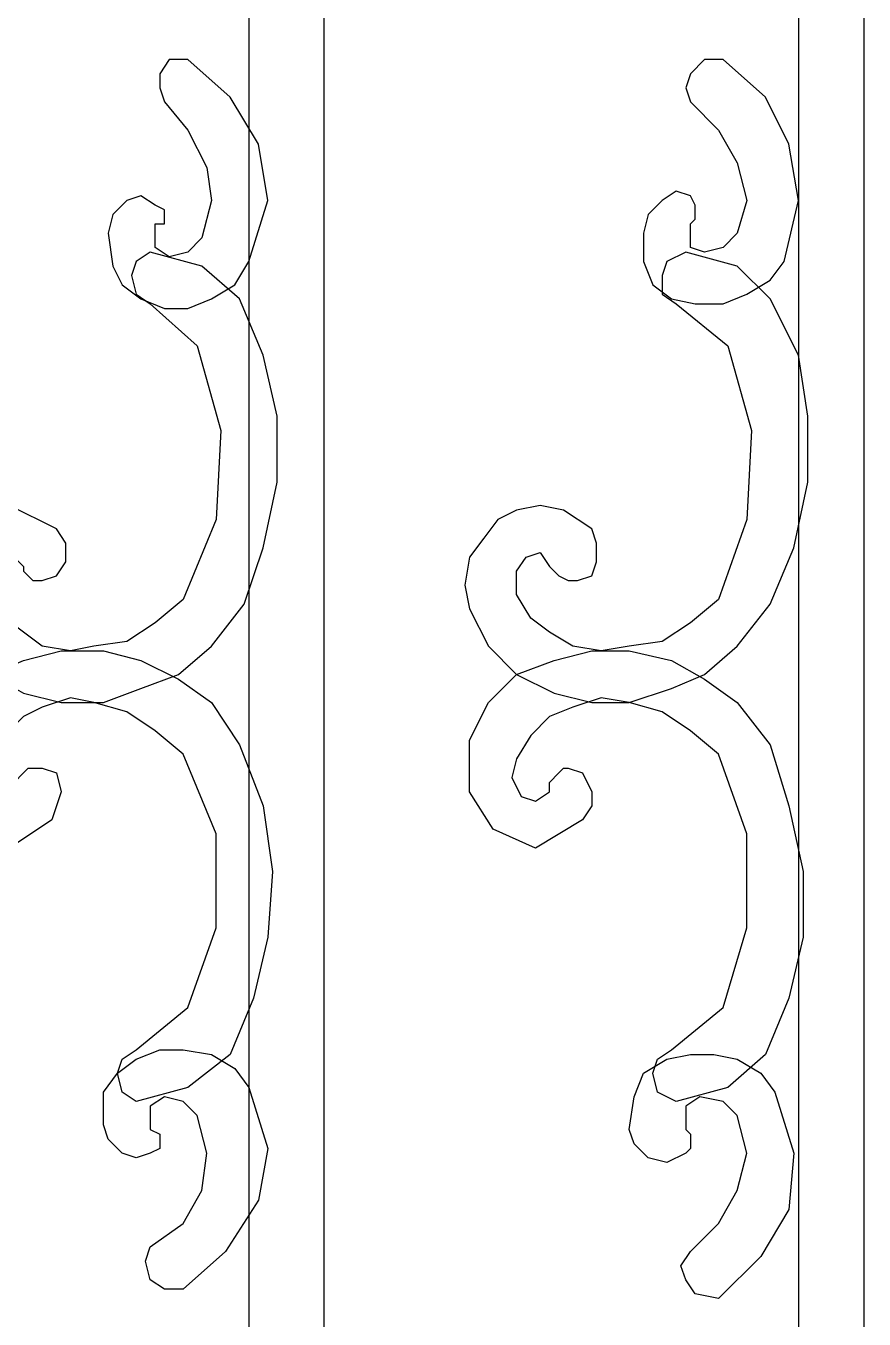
# Model space of a CAD drawing. Header units: centimetres. Extents: x -51 to 47, y -44 to 100.
# Drawn here: x -1.85 to 14.56, y 48.43 to 73.76 of the extents above; entities that cross this region are included whole.
import ezdxf

# ---------------------------------------------------------------- set-up
doc = ezdxf.new("R2010")
doc.units = ezdxf.units.CM
doc.header["$MEASUREMENT"] = 0
doc.layers.add('layer 1', color=7, linetype='Continuous')

msp = doc.modelspace()

# ---------------------------------------------------------------- linework, layer by layer
at = {"layer": 'layer 1', "color": 108}
for points, knots in [([(2.51998, 42.30097), (2.51998, 42.30097), (2.51998, 79.35236), (2.51998, 79.35236), (2.51998, 79.35236), (2.51998, 79.35236), (3.991, 79.35236), (3.991, 79.35236), (3.991, 79.35236), (3.991, 79.35236), (3.991, 42.30097), (3.991, 42.30097), (3.991, 42.30097), (3.991, 42.30097), (2.51998, 42.30097), (2.51998, 42.30097)], [0, 0, 0, 0, 0.25, 0.25, 0.25, 0.25, 0.5, 0.5, 0.5, 0.5, 0.75, 0.75, 0.75, 0.75, 1, 1, 1, 1]), ([(13.27684, 42.30097), (13.27684, 42.30097), (13.27684, 79.35236), (13.27684, 79.35236), (13.27684, 79.35236), (13.27684, 79.35236), (14.56398, 79.35236), (14.56398, 79.35236), (14.56398, 79.35236), (14.56398, 79.35236), (14.56398, 42.30097), (14.56398, 42.30097), (14.56398, 42.30097), (14.56398, 42.30097), (13.27684, 42.30097), (13.27684, 42.30097)], [0, 0, 0, 0, 0.25, 0.25, 0.25, 0.25, 0.5, 0.5, 0.5, 0.5, 0.75, 0.75, 0.75, 0.75, 1, 1, 1, 1]), ([(1.32478, 73.10052), (1.32478, 73.10052), (2.15223, 72.36501), (2.15223, 72.36501), (2.15223, 72.36501), (2.15223, 72.36501), (2.70386, 71.44562), (2.70386, 71.44562), (2.70386, 71.44562), (2.70386, 71.44562), (2.88774, 70.34235), (2.88774, 70.34235), (2.88774, 70.34235), (2.88774, 70.34235), (2.51998, 69.14714), (2.51998, 69.14714), (2.51998, 69.14714), (2.51998, 69.14714), (2.24417, 68.68745), (2.24417, 68.68745), (2.24417, 68.68745), (2.24417, 68.68745), (1.78447, 68.41163), (1.78447, 68.41163), (1.78447, 68.41163), (1.78447, 68.41163), (1.32478, 68.22775), (1.32478, 68.22775), (1.32478, 68.22775), (1.32478, 68.22775), (0.86508, 68.22775), (0.86508, 68.22775), (0.86508, 68.22775), (0.86508, 68.22775), (0.40539, 68.41163), (0.40539, 68.41163), (0.40539, 68.41163), (0.40539, 68.41163), (0.03763, 68.68745), (0.03763, 68.68745), (0.03763, 68.68745), (0.03763, 68.68745), (-0.14625, 69.0552), (-0.14625, 69.0552), (-0.14625, 69.0552), (-0.14625, 69.0552), (-0.23819, 69.69878), (-0.23819, 69.69878), (-0.23819, 69.69878), (-0.23819, 69.69878), (-0.14625, 70.06653), (-0.14625, 70.06653), (-0.14625, 70.06653), (-0.14625, 70.06653), (0.12957, 70.34235), (0.12957, 70.34235), (0.12957, 70.34235), (0.12957, 70.34235), (0.40539, 70.43429), (0.40539, 70.43429), (0.40539, 70.43429), (0.40539, 70.43429), (0.6812, 70.25041), (0.6812, 70.25041), (0.6812, 70.25041), (0.6812, 70.25041), (0.86508, 70.15847), (0.86508, 70.15847), (0.86508, 70.15847), (0.86508, 70.15847), (0.86508, 70.06653), (0.86508, 70.06653), (0.86508, 70.06653), (0.86508, 70.06653), (0.86508, 69.88265), (0.86508, 69.88265), (0.86508, 69.88265), (0.86508, 69.88265), (0.6812, 69.88265), (0.6812, 69.88265), (0.6812, 69.88265), (0.6812, 69.88265), (0.6812, 69.42296), (0.6812, 69.42296), (0.6812, 69.42296), (0.6812, 69.42296), (0.95702, 69.23908), (0.95702, 69.23908), (0.95702, 69.23908), (0.95702, 69.23908), (1.32478, 69.33102), (1.32478, 69.33102), (1.32478, 69.33102), (1.32478, 69.33102), (1.60059, 69.60684), (1.60059, 69.60684), (1.60059, 69.60684), (1.60059, 69.60684), (1.78447, 70.34235), (1.78447, 70.34235), (1.78447, 70.34235), (1.78447, 70.34235), (1.69253, 70.98592), (1.69253, 70.98592), (1.69253, 70.98592), (1.69253, 70.98592), (1.32478, 71.72143), (1.32478, 71.72143), (1.32478, 71.72143), (1.32478, 71.72143), (0.86508, 72.27307), (0.86508, 72.27307), (0.86508, 72.27307), (0.86508, 72.27307), (0.77314, 72.54888), (0.77314, 72.54888), (0.77314, 72.54888), (0.77314, 72.54888), (0.77314, 72.8247), (0.77314, 72.8247), (0.77314, 72.8247), (0.77314, 72.8247), (0.95702, 73.10052), (0.95702, 73.10052), (0.95702, 73.10052), (0.95702, 73.10052), (1.32478, 73.10052), (1.32478, 73.10052), (1.32478, 73.10052), (1.32478, 73.10052), (1.32478, 73.10052), (1.32478, 73.10052), (1.32478, 73.10052), (1.32478, 73.10052), (1.32478, 73.10052), (1.32478, 73.10052), (1.32478, 73.10052), (1.32478, 73.10052), (1.32478, 73.10052), (1.32478, 73.10052), (1.32478, 73.10052), (1.32478, 73.10052), (1.32478, 73.10052), (1.32478, 73.10052)], [0, 0, 0, 0, 0.02777778, 0.02777778, 0.02777778, 0.02777778, 0.05555556, 0.05555556, 0.05555556, 0.05555556, 0.08333333, 0.08333333, 0.08333333, 0.08333333, 0.11111111, 0.11111111, 0.11111111, 0.11111111, 0.13888889, 0.13888889, 0.13888889, 0.13888889, 0.16666667, 0.16666667, 0.16666667, 0.16666667, 0.19444444, 0.19444444, 0.19444444, 0.19444444, 0.22222222, 0.22222222, 0.22222222, 0.22222222, 0.25, 0.25, 0.25, 0.25, 0.27777778, 0.27777778, 0.27777778, 0.27777778, 0.30555556, 0.30555556, 0.30555556, 0.30555556, 0.33333333, 0.33333333, 0.33333333, 0.33333333, 0.36111111, 0.36111111, 0.36111111, 0.36111111, 0.38888889, 0.38888889, 0.38888889, 0.38888889, 0.41666667, 0.41666667, 0.41666667, 0.41666667, 0.44444444, 0.44444444, 0.44444444, 0.44444444, 0.47222222, 0.47222222, 0.47222222, 0.47222222, 0.5, 0.5, 0.5, 0.5, 0.52777778, 0.52777778, 0.52777778, 0.52777778, 0.55555556, 0.55555556, 0.55555556, 0.55555556, 0.58333333, 0.58333333, 0.58333333, 0.58333333, 0.61111111, 0.61111111, 0.61111111, 0.61111111, 0.63888889, 0.63888889, 0.63888889, 0.63888889, 0.66666667, 0.66666667, 0.66666667, 0.66666667, 0.69444444, 0.69444444, 0.69444444, 0.69444444, 0.72222222, 0.72222222, 0.72222222, 0.72222222, 0.75, 0.75, 0.75, 0.75, 0.77777778, 0.77777778, 0.77777778, 0.77777778, 0.80555556, 0.80555556, 0.80555556, 0.80555556, 0.83333333, 0.83333333, 0.83333333, 0.83333333, 0.86111111, 0.86111111, 0.86111111, 0.86111111, 0.88888889, 0.88888889, 0.88888889, 0.88888889, 0.91666667, 0.91666667, 0.91666667, 0.91666667, 0.94444444, 0.94444444, 0.94444444, 0.94444444, 0.97222222, 0.97222222, 0.97222222, 0.97222222, 1, 1, 1, 1]), ([(11.80581, 73.10052), (11.80581, 73.10052), (12.63326, 72.36501), (12.63326, 72.36501), (12.63326, 72.36501), (12.63326, 72.36501), (13.09296, 71.44562), (13.09296, 71.44562), (13.09296, 71.44562), (13.09296, 71.44562), (13.27684, 70.34235), (13.27684, 70.34235), (13.27684, 70.34235), (13.27684, 70.34235), (13.00102, 69.14714), (13.00102, 69.14714), (13.00102, 69.14714), (13.00102, 69.14714), (12.7252, 68.77939), (12.7252, 68.77939), (12.7252, 68.77939), (12.7252, 68.77939), (12.26551, 68.50357), (12.26551, 68.50357), (12.26551, 68.50357), (12.26551, 68.50357), (11.80581, 68.31969), (11.80581, 68.31969), (11.80581, 68.31969), (11.80581, 68.31969), (11.25418, 68.31969), (11.25418, 68.31969), (11.25418, 68.31969), (11.25418, 68.31969), (10.79449, 68.41163), (10.79449, 68.41163), (10.79449, 68.41163), (10.79449, 68.41163), (10.42673, 68.68745), (10.42673, 68.68745), (10.42673, 68.68745), (10.42673, 68.68745), (10.24285, 69.14714), (10.24285, 69.14714), (10.24285, 69.14714), (10.24285, 69.14714), (10.24285, 69.69878), (10.24285, 69.69878), (10.24285, 69.69878), (10.24285, 69.69878), (10.33479, 70.06653), (10.33479, 70.06653), (10.33479, 70.06653), (10.33479, 70.06653), (10.61061, 70.34235), (10.61061, 70.34235), (10.61061, 70.34235), (10.61061, 70.34235), (10.88643, 70.52623), (10.88643, 70.52623), (10.88643, 70.52623), (10.88643, 70.52623), (11.16224, 70.43429), (11.16224, 70.43429), (11.16224, 70.43429), (11.16224, 70.43429), (11.25418, 70.25041), (11.25418, 70.25041), (11.25418, 70.25041), (11.25418, 70.25041), (11.25418, 70.06653), (11.25418, 70.06653), (11.25418, 70.06653), (11.25418, 70.06653), (11.25418, 69.97459), (11.25418, 69.97459), (11.25418, 69.97459), (11.25418, 69.97459), (11.16224, 69.88265), (11.16224, 69.88265), (11.16224, 69.88265), (11.16224, 69.88265), (11.16224, 69.42296), (11.16224, 69.42296), (11.16224, 69.42296), (11.16224, 69.42296), (11.43806, 69.33102), (11.43806, 69.33102), (11.43806, 69.33102), (11.43806, 69.33102), (11.80581, 69.42296), (11.80581, 69.42296), (11.80581, 69.42296), (11.80581, 69.42296), (12.08163, 69.69878), (12.08163, 69.69878), (12.08163, 69.69878), (12.08163, 69.69878), (12.26551, 70.34235), (12.26551, 70.34235), (12.26551, 70.34235), (12.26551, 70.34235), (12.08163, 71.07786), (12.08163, 71.07786), (12.08163, 71.07786), (12.08163, 71.07786), (11.71388, 71.72143), (11.71388, 71.72143), (11.71388, 71.72143), (11.71388, 71.72143), (11.16224, 72.27307), (11.16224, 72.27307), (11.16224, 72.27307), (11.16224, 72.27307), (11.0703, 72.54888), (11.0703, 72.54888), (11.0703, 72.54888), (11.0703, 72.54888), (11.16224, 72.8247), (11.16224, 72.8247), (11.16224, 72.8247), (11.16224, 72.8247), (11.43806, 73.10052), (11.43806, 73.10052), (11.43806, 73.10052), (11.43806, 73.10052), (11.80581, 73.10052), (11.80581, 73.10052), (11.80581, 73.10052), (11.80581, 73.10052), (11.80581, 73.10052), (11.80581, 73.10052), (11.80581, 73.10052), (11.80581, 73.10052), (11.80581, 73.10052), (11.80581, 73.10052), (11.80581, 73.10052), (11.80581, 73.10052), (11.80581, 73.10052), (11.80581, 73.10052), (11.80581, 73.10052), (11.80581, 73.10052), (11.80581, 73.10052), (11.80581, 73.10052)], [0, 0, 0, 0, 0.02777778, 0.02777778, 0.02777778, 0.02777778, 0.05555556, 0.05555556, 0.05555556, 0.05555556, 0.08333333, 0.08333333, 0.08333333, 0.08333333, 0.11111111, 0.11111111, 0.11111111, 0.11111111, 0.13888889, 0.13888889, 0.13888889, 0.13888889, 0.16666667, 0.16666667, 0.16666667, 0.16666667, 0.19444444, 0.19444444, 0.19444444, 0.19444444, 0.22222222, 0.22222222, 0.22222222, 0.22222222, 0.25, 0.25, 0.25, 0.25, 0.27777778, 0.27777778, 0.27777778, 0.27777778, 0.30555556, 0.30555556, 0.30555556, 0.30555556, 0.33333333, 0.33333333, 0.33333333, 0.33333333, 0.36111111, 0.36111111, 0.36111111, 0.36111111, 0.38888889, 0.38888889, 0.38888889, 0.38888889, 0.41666667, 0.41666667, 0.41666667, 0.41666667, 0.44444444, 0.44444444, 0.44444444, 0.44444444, 0.47222222, 0.47222222, 0.47222222, 0.47222222, 0.5, 0.5, 0.5, 0.5, 0.52777778, 0.52777778, 0.52777778, 0.52777778, 0.55555556, 0.55555556, 0.55555556, 0.55555556, 0.58333333, 0.58333333, 0.58333333, 0.58333333, 0.61111111, 0.61111111, 0.61111111, 0.61111111, 0.63888889, 0.63888889, 0.63888889, 0.63888889, 0.66666667, 0.66666667, 0.66666667, 0.66666667, 0.69444444, 0.69444444, 0.69444444, 0.69444444, 0.72222222, 0.72222222, 0.72222222, 0.72222222, 0.75, 0.75, 0.75, 0.75, 0.77777778, 0.77777778, 0.77777778, 0.77777778, 0.80555556, 0.80555556, 0.80555556, 0.80555556, 0.83333333, 0.83333333, 0.83333333, 0.83333333, 0.86111111, 0.86111111, 0.86111111, 0.86111111, 0.88888889, 0.88888889, 0.88888889, 0.88888889, 0.91666667, 0.91666667, 0.91666667, 0.91666667, 0.94444444, 0.94444444, 0.94444444, 0.94444444, 0.97222222, 0.97222222, 0.97222222, 0.97222222, 1, 1, 1, 1]), ([(-1.89309, 63.17111), (-1.89309, 63.17111), (-2.1689, 63.44693), (-2.1689, 63.44693), (-2.1689, 63.44693), (-2.1689, 63.44693), (-2.44472, 63.35499), (-2.44472, 63.35499), (-2.44472, 63.35499), (-2.44472, 63.35499), (-2.53666, 63.07917), (-2.53666, 63.07917), (-2.53666, 63.07917), (-2.53666, 63.07917), (-2.44472, 62.61948), (-2.44472, 62.61948), (-2.44472, 62.61948), (-2.44472, 62.61948), (-2.26084, 62.15978), (-2.26084, 62.15978), (-2.26084, 62.15978), (-2.26084, 62.15978), (-1.89309, 61.88397), (-1.89309, 61.88397), (-1.89309, 61.88397), (-1.89309, 61.88397), (-1.52533, 61.60815), (-1.52533, 61.60815), (-1.52533, 61.60815), (-1.52533, 61.60815), (-0.9737, 61.51621), (-0.9737, 61.51621), (-0.9737, 61.51621), (-0.9737, 61.51621), (-0.514, 61.60815), (-0.514, 61.60815), (-0.514, 61.60815), (-0.514, 61.60815), (0.12957, 61.70009), (0.12957, 61.70009), (0.12957, 61.70009), (0.12957, 61.70009), (0.6812, 62.06784), (0.6812, 62.06784), (0.6812, 62.06784), (0.6812, 62.06784), (1.23284, 62.52754), (1.23284, 62.52754), (1.23284, 62.52754), (1.23284, 62.52754), (1.87641, 64.0905), (1.87641, 64.0905), (1.87641, 64.0905), (1.87641, 64.0905), (1.96835, 65.83734), (1.96835, 65.83734), (1.96835, 65.83734), (1.96835, 65.83734), (1.50865, 67.49224), (1.50865, 67.49224), (1.50865, 67.49224), (1.50865, 67.49224), (0.58926, 68.31969), (0.58926, 68.31969), (0.58926, 68.31969), (0.58926, 68.31969), (0.31345, 68.50357), (0.31345, 68.50357), (0.31345, 68.50357), (0.31345, 68.50357), (0.22151, 68.87133), (0.22151, 68.87133), (0.22151, 68.87133), (0.22151, 68.87133), (0.31345, 69.14714), (0.31345, 69.14714), (0.31345, 69.14714), (0.31345, 69.14714), (0.58926, 69.33102), (0.58926, 69.33102), (0.58926, 69.33102), (0.58926, 69.33102), (1.60059, 69.0552), (1.60059, 69.0552), (1.60059, 69.0552), (1.60059, 69.0552), (2.3361, 68.41163), (2.3361, 68.41163), (2.3361, 68.41163), (2.3361, 68.41163), (2.7958, 67.30836), (2.7958, 67.30836), (2.7958, 67.30836), (2.7958, 67.30836), (3.07162, 66.11316), (3.07162, 66.11316), (3.07162, 66.11316), (3.07162, 66.11316), (3.07162, 64.82601), (3.07162, 64.82601), (3.07162, 64.82601), (3.07162, 64.82601), (2.7958, 63.53887), (2.7958, 63.53887), (2.7958, 63.53887), (2.7958, 63.53887), (2.42804, 62.4356), (2.42804, 62.4356), (2.42804, 62.4356), (2.42804, 62.4356), (1.78447, 61.60815), (1.78447, 61.60815), (1.78447, 61.60815), (1.78447, 61.60815), (1.1409, 61.05652), (1.1409, 61.05652), (1.1409, 61.05652), (1.1409, 61.05652), (0.40539, 60.7807), (0.40539, 60.7807), (0.40539, 60.7807), (0.40539, 60.7807), (-0.33013, 60.50488), (-0.33013, 60.50488), (-0.33013, 60.50488), (-0.33013, 60.50488), (-1.15758, 60.50488), (-1.15758, 60.50488), (-1.15758, 60.50488), (-1.15758, 60.50488), (-1.89309, 60.68876), (-1.89309, 60.68876), (-1.89309, 60.68876), (-1.89309, 60.68876), (-2.53666, 61.05652), (-2.53666, 61.05652), (-2.53666, 61.05652), (-2.53666, 61.05652), (-2.99635, 61.60815), (-2.99635, 61.60815), (-2.99635, 61.60815), (-2.99635, 61.60815), (-3.36411, 62.34366), (-3.36411, 62.34366), (-3.36411, 62.34366), (-3.36411, 62.34366), (-3.36411, 63.35499), (-3.36411, 63.35499), (-3.36411, 63.35499), (-3.36411, 63.35499), (-2.90442, 64.0905), (-2.90442, 64.0905), (-2.90442, 64.0905), (-2.90442, 64.0905), (-2.1689, 64.36632), (-2.1689, 64.36632), (-2.1689, 64.36632), (-2.1689, 64.36632), (-1.24951, 63.90662), (-1.24951, 63.90662), (-1.24951, 63.90662), (-1.24951, 63.90662), (-1.06564, 63.63081), (-1.06564, 63.63081), (-1.06564, 63.63081), (-1.06564, 63.63081), (-1.06564, 63.26305), (-1.06564, 63.26305), (-1.06564, 63.26305), (-1.06564, 63.26305), (-1.24951, 62.98723), (-1.24951, 62.98723), (-1.24951, 62.98723), (-1.24951, 62.98723), (-1.52533, 62.8953), (-1.52533, 62.8953), (-1.52533, 62.8953), (-1.52533, 62.8953), (-1.70921, 62.8953), (-1.70921, 62.8953), (-1.70921, 62.8953), (-1.70921, 62.8953), (-1.80115, 62.98723), (-1.80115, 62.98723), (-1.80115, 62.98723), (-1.80115, 62.98723), (-1.89309, 63.07917), (-1.89309, 63.07917), (-1.89309, 63.07917), (-1.89309, 63.07917), (-1.89309, 63.17111), (-1.89309, 63.17111)], [0, 0, 0, 0, 0.02083333, 0.02083333, 0.02083333, 0.02083333, 0.04166667, 0.04166667, 0.04166667, 0.04166667, 0.0625, 0.0625, 0.0625, 0.0625, 0.08333333, 0.08333333, 0.08333333, 0.08333333, 0.10416667, 0.10416667, 0.10416667, 0.10416667, 0.125, 0.125, 0.125, 0.125, 0.14583333, 0.14583333, 0.14583333, 0.14583333, 0.16666667, 0.16666667, 0.16666667, 0.16666667, 0.1875, 0.1875, 0.1875, 0.1875, 0.20833333, 0.20833333, 0.20833333, 0.20833333, 0.22916667, 0.22916667, 0.22916667, 0.22916667, 0.25, 0.25, 0.25, 0.25, 0.27083333, 0.27083333, 0.27083333, 0.27083333, 0.29166667, 0.29166667, 0.29166667, 0.29166667, 0.3125, 0.3125, 0.3125, 0.3125, 0.33333333, 0.33333333, 0.33333333, 0.33333333, 0.35416667, 0.35416667, 0.35416667, 0.35416667, 0.375, 0.375, 0.375, 0.375, 0.39583333, 0.39583333, 0.39583333, 0.39583333, 0.41666667, 0.41666667, 0.41666667, 0.41666667, 0.4375, 0.4375, 0.4375, 0.4375, 0.45833333, 0.45833333, 0.45833333, 0.45833333, 0.47916667, 0.47916667, 0.47916667, 0.47916667, 0.5, 0.5, 0.5, 0.5, 0.52083333, 0.52083333, 0.52083333, 0.52083333, 0.54166667, 0.54166667, 0.54166667, 0.54166667, 0.5625, 0.5625, 0.5625, 0.5625, 0.58333333, 0.58333333, 0.58333333, 0.58333333, 0.60416667, 0.60416667, 0.60416667, 0.60416667, 0.625, 0.625, 0.625, 0.625, 0.64583333, 0.64583333, 0.64583333, 0.64583333, 0.66666667, 0.66666667, 0.66666667, 0.66666667, 0.6875, 0.6875, 0.6875, 0.6875, 0.70833333, 0.70833333, 0.70833333, 0.70833333, 0.72916667, 0.72916667, 0.72916667, 0.72916667, 0.75, 0.75, 0.75, 0.75, 0.77083333, 0.77083333, 0.77083333, 0.77083333, 0.79166667, 0.79166667, 0.79166667, 0.79166667, 0.8125, 0.8125, 0.8125, 0.8125, 0.83333333, 0.83333333, 0.83333333, 0.83333333, 0.85416667, 0.85416667, 0.85416667, 0.85416667, 0.875, 0.875, 0.875, 0.875, 0.89583333, 0.89583333, 0.89583333, 0.89583333, 0.91666667, 0.91666667, 0.91666667, 0.91666667, 0.9375, 0.9375, 0.9375, 0.9375, 0.95833333, 0.95833333, 0.95833333, 0.95833333, 0.97916667, 0.97916667, 0.97916667, 0.97916667, 1, 1, 1, 1]), ([(8.40407, 63.17111), (8.40407, 63.17111), (8.2202, 63.44693), (8.2202, 63.44693), (8.2202, 63.44693), (8.2202, 63.44693), (7.94438, 63.35499), (7.94438, 63.35499), (7.94438, 63.35499), (7.94438, 63.35499), (7.7605, 63.07917), (7.7605, 63.07917), (7.7605, 63.07917), (7.7605, 63.07917), (7.7605, 62.61948), (7.7605, 62.61948), (7.7605, 62.61948), (7.7605, 62.61948), (8.03632, 62.15978), (8.03632, 62.15978), (8.03632, 62.15978), (8.03632, 62.15978), (8.40407, 61.88397), (8.40407, 61.88397), (8.40407, 61.88397), (8.40407, 61.88397), (8.86377, 61.60815), (8.86377, 61.60815), (8.86377, 61.60815), (8.86377, 61.60815), (9.4154, 61.51621), (9.4154, 61.51621), (9.4154, 61.51621), (9.4154, 61.51621), (9.96704, 61.60815), (9.96704, 61.60815), (9.96704, 61.60815), (9.96704, 61.60815), (10.61061, 61.70009), (10.61061, 61.70009), (10.61061, 61.70009), (10.61061, 61.70009), (11.16224, 62.06784), (11.16224, 62.06784), (11.16224, 62.06784), (11.16224, 62.06784), (11.71388, 62.52754), (11.71388, 62.52754), (11.71388, 62.52754), (11.71388, 62.52754), (12.26551, 64.0905), (12.26551, 64.0905), (12.26551, 64.0905), (12.26551, 64.0905), (12.35745, 65.83734), (12.35745, 65.83734), (12.35745, 65.83734), (12.35745, 65.83734), (11.89775, 67.49224), (11.89775, 67.49224), (11.89775, 67.49224), (11.89775, 67.49224), (10.88643, 68.31969), (10.88643, 68.31969), (10.88643, 68.31969), (10.88643, 68.31969), (10.61061, 68.50357), (10.61061, 68.50357), (10.61061, 68.50357), (10.61061, 68.50357), (10.61061, 68.87133), (10.61061, 68.87133), (10.61061, 68.87133), (10.61061, 68.87133), (10.70255, 69.14714), (10.70255, 69.14714), (10.70255, 69.14714), (10.70255, 69.14714), (11.0703, 69.33102), (11.0703, 69.33102), (11.0703, 69.33102), (11.0703, 69.33102), (12.08163, 69.0552), (12.08163, 69.0552), (12.08163, 69.0552), (12.08163, 69.0552), (12.7252, 68.41163), (12.7252, 68.41163), (12.7252, 68.41163), (12.7252, 68.41163), (13.27684, 67.30836), (13.27684, 67.30836), (13.27684, 67.30836), (13.27684, 67.30836), (13.46072, 66.11316), (13.46072, 66.11316), (13.46072, 66.11316), (13.46072, 66.11316), (13.46072, 64.82601), (13.46072, 64.82601), (13.46072, 64.82601), (13.46072, 64.82601), (13.1849, 63.53887), (13.1849, 63.53887), (13.1849, 63.53887), (13.1849, 63.53887), (12.7252, 62.4356), (12.7252, 62.4356), (12.7252, 62.4356), (12.7252, 62.4356), (12.08163, 61.60815), (12.08163, 61.60815), (12.08163, 61.60815), (12.08163, 61.60815), (11.43806, 61.05652), (11.43806, 61.05652), (11.43806, 61.05652), (11.43806, 61.05652), (10.79449, 60.7807), (10.79449, 60.7807), (10.79449, 60.7807), (10.79449, 60.7807), (9.96704, 60.50488), (9.96704, 60.50488), (9.96704, 60.50488), (9.96704, 60.50488), (9.23152, 60.50488), (9.23152, 60.50488), (9.23152, 60.50488), (9.23152, 60.50488), (8.49601, 60.68876), (8.49601, 60.68876), (8.49601, 60.68876), (8.49601, 60.68876), (7.7605, 61.05652), (7.7605, 61.05652), (7.7605, 61.05652), (7.7605, 61.05652), (7.20887, 61.60815), (7.20887, 61.60815), (7.20887, 61.60815), (7.20887, 61.60815), (6.84111, 62.34366), (6.84111, 62.34366), (6.84111, 62.34366), (6.84111, 62.34366), (6.74917, 62.80336), (6.74917, 62.80336), (6.74917, 62.80336), (6.74917, 62.80336), (6.84111, 63.35499), (6.84111, 63.35499), (6.84111, 63.35499), (6.84111, 63.35499), (7.11693, 63.72275), (7.11693, 63.72275), (7.11693, 63.72275), (7.11693, 63.72275), (7.39275, 64.0905), (7.39275, 64.0905), (7.39275, 64.0905), (7.39275, 64.0905), (7.7605, 64.27438), (7.7605, 64.27438), (7.7605, 64.27438), (7.7605, 64.27438), (8.2202, 64.36632), (8.2202, 64.36632), (8.2202, 64.36632), (8.2202, 64.36632), (8.67989, 64.27438), (8.67989, 64.27438), (8.67989, 64.27438), (8.67989, 64.27438), (9.23152, 63.90662), (9.23152, 63.90662), (9.23152, 63.90662), (9.23152, 63.90662), (9.32346, 63.63081), (9.32346, 63.63081), (9.32346, 63.63081), (9.32346, 63.63081), (9.32346, 63.26305), (9.32346, 63.26305), (9.32346, 63.26305), (9.32346, 63.26305), (9.23152, 62.98723), (9.23152, 62.98723), (9.23152, 62.98723), (9.23152, 62.98723), (8.95571, 62.8953), (8.95571, 62.8953), (8.95571, 62.8953), (8.95571, 62.8953), (8.77183, 62.8953), (8.77183, 62.8953), (8.77183, 62.8953), (8.77183, 62.8953), (8.58795, 62.98723), (8.58795, 62.98723), (8.58795, 62.98723), (8.58795, 62.98723), (8.49601, 63.07917), (8.49601, 63.07917), (8.49601, 63.07917), (8.49601, 63.07917), (8.40407, 63.17111), (8.40407, 63.17111)], [0, 0, 0, 0, 0.01923077, 0.01923077, 0.01923077, 0.01923077, 0.03846154, 0.03846154, 0.03846154, 0.03846154, 0.05769231, 0.05769231, 0.05769231, 0.05769231, 0.07692308, 0.07692308, 0.07692308, 0.07692308, 0.09615385, 0.09615385, 0.09615385, 0.09615385, 0.11538462, 0.11538462, 0.11538462, 0.11538462, 0.13461538, 0.13461538, 0.13461538, 0.13461538, 0.15384615, 0.15384615, 0.15384615, 0.15384615, 0.17307692, 0.17307692, 0.17307692, 0.17307692, 0.19230769, 0.19230769, 0.19230769, 0.19230769, 0.21153846, 0.21153846, 0.21153846, 0.21153846, 0.23076923, 0.23076923, 0.23076923, 0.23076923, 0.25, 0.25, 0.25, 0.25, 0.26923077, 0.26923077, 0.26923077, 0.26923077, 0.28846154, 0.28846154, 0.28846154, 0.28846154, 0.30769231, 0.30769231, 0.30769231, 0.30769231, 0.32692308, 0.32692308, 0.32692308, 0.32692308, 0.34615385, 0.34615385, 0.34615385, 0.34615385, 0.36538462, 0.36538462, 0.36538462, 0.36538462, 0.38461538, 0.38461538, 0.38461538, 0.38461538, 0.40384615, 0.40384615, 0.40384615, 0.40384615, 0.42307692, 0.42307692, 0.42307692, 0.42307692, 0.44230769, 0.44230769, 0.44230769, 0.44230769, 0.46153846, 0.46153846, 0.46153846, 0.46153846, 0.48076923, 0.48076923, 0.48076923, 0.48076923, 0.5, 0.5, 0.5, 0.5, 0.51923077, 0.51923077, 0.51923077, 0.51923077, 0.53846154, 0.53846154, 0.53846154, 0.53846154, 0.55769231, 0.55769231, 0.55769231, 0.55769231, 0.57692308, 0.57692308, 0.57692308, 0.57692308, 0.59615385, 0.59615385, 0.59615385, 0.59615385, 0.61538462, 0.61538462, 0.61538462, 0.61538462, 0.63461538, 0.63461538, 0.63461538, 0.63461538, 0.65384615, 0.65384615, 0.65384615, 0.65384615, 0.67307692, 0.67307692, 0.67307692, 0.67307692, 0.69230769, 0.69230769, 0.69230769, 0.69230769, 0.71153846, 0.71153846, 0.71153846, 0.71153846, 0.73076923, 0.73076923, 0.73076923, 0.73076923, 0.75, 0.75, 0.75, 0.75, 0.76923077, 0.76923077, 0.76923077, 0.76923077, 0.78846154, 0.78846154, 0.78846154, 0.78846154, 0.80769231, 0.80769231, 0.80769231, 0.80769231, 0.82692308, 0.82692308, 0.82692308, 0.82692308, 0.84615385, 0.84615385, 0.84615385, 0.84615385, 0.86538462, 0.86538462, 0.86538462, 0.86538462, 0.88461538, 0.88461538, 0.88461538, 0.88461538, 0.90384615, 0.90384615, 0.90384615, 0.90384615, 0.92307692, 0.92307692, 0.92307692, 0.92307692, 0.94230769, 0.94230769, 0.94230769, 0.94230769, 0.96153846, 0.96153846, 0.96153846, 0.96153846, 0.98076923, 0.98076923, 0.98076923, 0.98076923, 1, 1, 1, 1]), ([(-2.07696, 58.75804), (-2.07696, 58.75804), (-2.26084, 58.57417), (-2.26084, 58.57417), (-2.26084, 58.57417), (-2.26084, 58.57417), (-2.44472, 58.6661), (-2.44472, 58.6661), (-2.44472, 58.6661), (-2.44472, 58.6661), (-2.53666, 59.03386), (-2.53666, 59.03386), (-2.53666, 59.03386), (-2.53666, 59.03386), (-2.44472, 59.40162), (-2.44472, 59.40162), (-2.44472, 59.40162), (-2.44472, 59.40162), (-2.26084, 59.86131), (-2.26084, 59.86131), (-2.26084, 59.86131), (-2.26084, 59.86131), (-1.89309, 60.22907), (-1.89309, 60.22907), (-1.89309, 60.22907), (-1.89309, 60.22907), (-1.52533, 60.41294), (-1.52533, 60.41294), (-1.52533, 60.41294), (-1.52533, 60.41294), (-0.9737, 60.59682), (-0.9737, 60.59682), (-0.9737, 60.59682), (-0.9737, 60.59682), (-0.514, 60.50488), (-0.514, 60.50488), (-0.514, 60.50488), (-0.514, 60.50488), (0.12957, 60.321), (0.12957, 60.321), (0.12957, 60.321), (0.12957, 60.321), (0.6812, 59.95325), (0.6812, 59.95325), (0.6812, 59.95325), (0.6812, 59.95325), (1.23284, 59.49355), (1.23284, 59.49355), (1.23284, 59.49355), (1.23284, 59.49355), (1.87641, 57.93059), (1.87641, 57.93059), (1.87641, 57.93059), (1.87641, 57.93059), (1.87641, 56.09181), (1.87641, 56.09181), (1.87641, 56.09181), (1.87641, 56.09181), (1.32478, 54.52885), (1.32478, 54.52885), (1.32478, 54.52885), (1.32478, 54.52885), (0.31345, 53.7014), (0.31345, 53.7014), (0.31345, 53.7014), (0.31345, 53.7014), (0.03763, 53.51752), (0.03763, 53.51752), (0.03763, 53.51752), (0.03763, 53.51752), (-0.05431, 53.24171), (-0.05431, 53.24171), (-0.05431, 53.24171), (-0.05431, 53.24171), (0.03763, 52.87395), (0.03763, 52.87395), (0.03763, 52.87395), (0.03763, 52.87395), (0.31345, 52.69007), (0.31345, 52.69007), (0.31345, 52.69007), (0.31345, 52.69007), (1.32478, 52.96589), (1.32478, 52.96589), (1.32478, 52.96589), (1.32478, 52.96589), (2.15223, 53.60946), (2.15223, 53.60946), (2.15223, 53.60946), (2.15223, 53.60946), (2.61192, 54.71273), (2.61192, 54.71273), (2.61192, 54.71273), (2.61192, 54.71273), (2.88774, 55.90794), (2.88774, 55.90794), (2.88774, 55.90794), (2.88774, 55.90794), (2.97968, 57.19508), (2.97968, 57.19508), (2.97968, 57.19508), (2.97968, 57.19508), (2.7958, 58.48223), (2.7958, 58.48223), (2.7958, 58.48223), (2.7958, 58.48223), (2.3361, 59.67743), (2.3361, 59.67743), (2.3361, 59.67743), (2.3361, 59.67743), (1.78447, 60.50488), (1.78447, 60.50488), (1.78447, 60.50488), (1.78447, 60.50488), (1.1409, 60.96458), (1.1409, 60.96458), (1.1409, 60.96458), (1.1409, 60.96458), (0.40539, 61.33233), (0.40539, 61.33233), (0.40539, 61.33233), (0.40539, 61.33233), (-0.33013, 61.51621), (-0.33013, 61.51621), (-0.33013, 61.51621), (-0.33013, 61.51621), (-1.15758, 61.51621), (-1.15758, 61.51621), (-1.15758, 61.51621), (-1.15758, 61.51621), (-1.89309, 61.33233), (-1.89309, 61.33233), (-1.89309, 61.33233), (-1.89309, 61.33233), (-2.53666, 61.05652), (-2.53666, 61.05652), (-2.53666, 61.05652), (-2.53666, 61.05652), (-2.99635, 60.50488), (-2.99635, 60.50488), (-2.99635, 60.50488), (-2.99635, 60.50488), (-3.36411, 59.76937), (-3.36411, 59.76937), (-3.36411, 59.76937), (-3.36411, 59.76937), (-3.45605, 58.75804), (-3.45605, 58.75804), (-3.45605, 58.75804), (-3.45605, 58.75804), (-2.99635, 58.02253), (-2.99635, 58.02253), (-2.99635, 58.02253), (-2.99635, 58.02253), (-2.1689, 57.65478), (-2.1689, 57.65478), (-2.1689, 57.65478), (-2.1689, 57.65478), (-1.34145, 58.20641), (-1.34145, 58.20641), (-1.34145, 58.20641), (-1.34145, 58.20641), (-1.24951, 58.48223), (-1.24951, 58.48223), (-1.24951, 58.48223), (-1.24951, 58.48223), (-1.15758, 58.75804), (-1.15758, 58.75804), (-1.15758, 58.75804), (-1.15758, 58.75804), (-1.24951, 59.1258), (-1.24951, 59.1258), (-1.24951, 59.1258), (-1.24951, 59.1258), (-1.52533, 59.21774), (-1.52533, 59.21774), (-1.52533, 59.21774), (-1.52533, 59.21774), (-1.80115, 59.21774), (-1.80115, 59.21774), (-1.80115, 59.21774), (-1.80115, 59.21774), (-1.89309, 59.1258), (-1.89309, 59.1258), (-1.89309, 59.1258), (-1.89309, 59.1258), (-2.07696, 58.94192), (-2.07696, 58.94192), (-2.07696, 58.94192), (-2.07696, 58.94192), (-2.07696, 58.75804), (-2.07696, 58.75804)], [0, 0, 0, 0, 0.02083333, 0.02083333, 0.02083333, 0.02083333, 0.04166667, 0.04166667, 0.04166667, 0.04166667, 0.0625, 0.0625, 0.0625, 0.0625, 0.08333333, 0.08333333, 0.08333333, 0.08333333, 0.10416667, 0.10416667, 0.10416667, 0.10416667, 0.125, 0.125, 0.125, 0.125, 0.14583333, 0.14583333, 0.14583333, 0.14583333, 0.16666667, 0.16666667, 0.16666667, 0.16666667, 0.1875, 0.1875, 0.1875, 0.1875, 0.20833333, 0.20833333, 0.20833333, 0.20833333, 0.22916667, 0.22916667, 0.22916667, 0.22916667, 0.25, 0.25, 0.25, 0.25, 0.27083333, 0.27083333, 0.27083333, 0.27083333, 0.29166667, 0.29166667, 0.29166667, 0.29166667, 0.3125, 0.3125, 0.3125, 0.3125, 0.33333333, 0.33333333, 0.33333333, 0.33333333, 0.35416667, 0.35416667, 0.35416667, 0.35416667, 0.375, 0.375, 0.375, 0.375, 0.39583333, 0.39583333, 0.39583333, 0.39583333, 0.41666667, 0.41666667, 0.41666667, 0.41666667, 0.4375, 0.4375, 0.4375, 0.4375, 0.45833333, 0.45833333, 0.45833333, 0.45833333, 0.47916667, 0.47916667, 0.47916667, 0.47916667, 0.5, 0.5, 0.5, 0.5, 0.52083333, 0.52083333, 0.52083333, 0.52083333, 0.54166667, 0.54166667, 0.54166667, 0.54166667, 0.5625, 0.5625, 0.5625, 0.5625, 0.58333333, 0.58333333, 0.58333333, 0.58333333, 0.60416667, 0.60416667, 0.60416667, 0.60416667, 0.625, 0.625, 0.625, 0.625, 0.64583333, 0.64583333, 0.64583333, 0.64583333, 0.66666667, 0.66666667, 0.66666667, 0.66666667, 0.6875, 0.6875, 0.6875, 0.6875, 0.70833333, 0.70833333, 0.70833333, 0.70833333, 0.72916667, 0.72916667, 0.72916667, 0.72916667, 0.75, 0.75, 0.75, 0.75, 0.77083333, 0.77083333, 0.77083333, 0.77083333, 0.79166667, 0.79166667, 0.79166667, 0.79166667, 0.8125, 0.8125, 0.8125, 0.8125, 0.83333333, 0.83333333, 0.83333333, 0.83333333, 0.85416667, 0.85416667, 0.85416667, 0.85416667, 0.875, 0.875, 0.875, 0.875, 0.89583333, 0.89583333, 0.89583333, 0.89583333, 0.91666667, 0.91666667, 0.91666667, 0.91666667, 0.9375, 0.9375, 0.9375, 0.9375, 0.95833333, 0.95833333, 0.95833333, 0.95833333, 0.97916667, 0.97916667, 0.97916667, 0.97916667, 1, 1, 1, 1]), ([(8.40407, 58.75804), (8.40407, 58.75804), (8.12826, 58.57417), (8.12826, 58.57417), (8.12826, 58.57417), (8.12826, 58.57417), (7.85244, 58.6661), (7.85244, 58.6661), (7.85244, 58.6661), (7.85244, 58.6661), (7.66856, 59.03386), (7.66856, 59.03386), (7.66856, 59.03386), (7.66856, 59.03386), (7.7605, 59.40162), (7.7605, 59.40162), (7.7605, 59.40162), (7.7605, 59.40162), (8.03632, 59.86131), (8.03632, 59.86131), (8.03632, 59.86131), (8.03632, 59.86131), (8.40407, 60.22907), (8.40407, 60.22907), (8.40407, 60.22907), (8.40407, 60.22907), (8.86377, 60.41294), (8.86377, 60.41294), (8.86377, 60.41294), (8.86377, 60.41294), (9.4154, 60.59682), (9.4154, 60.59682), (9.4154, 60.59682), (9.4154, 60.59682), (9.96704, 60.50488), (9.96704, 60.50488), (9.96704, 60.50488), (9.96704, 60.50488), (10.61061, 60.321), (10.61061, 60.321), (10.61061, 60.321), (10.61061, 60.321), (11.16224, 59.95325), (11.16224, 59.95325), (11.16224, 59.95325), (11.16224, 59.95325), (11.71388, 59.49355), (11.71388, 59.49355), (11.71388, 59.49355), (11.71388, 59.49355), (12.26551, 57.93059), (12.26551, 57.93059), (12.26551, 57.93059), (12.26551, 57.93059), (12.26551, 56.09181), (12.26551, 56.09181), (12.26551, 56.09181), (12.26551, 56.09181), (11.80581, 54.52885), (11.80581, 54.52885), (11.80581, 54.52885), (11.80581, 54.52885), (10.79449, 53.7014), (10.79449, 53.7014), (10.79449, 53.7014), (10.79449, 53.7014), (10.51867, 53.51752), (10.51867, 53.51752), (10.51867, 53.51752), (10.51867, 53.51752), (10.42673, 53.24171), (10.42673, 53.24171), (10.42673, 53.24171), (10.42673, 53.24171), (10.51867, 52.87395), (10.51867, 52.87395), (10.51867, 52.87395), (10.51867, 52.87395), (10.88643, 52.69007), (10.88643, 52.69007), (10.88643, 52.69007), (10.88643, 52.69007), (11.89775, 52.96589), (11.89775, 52.96589), (11.89775, 52.96589), (11.89775, 52.96589), (12.63326, 53.60946), (12.63326, 53.60946), (12.63326, 53.60946), (12.63326, 53.60946), (13.09296, 54.71273), (13.09296, 54.71273), (13.09296, 54.71273), (13.09296, 54.71273), (13.36878, 55.90794), (13.36878, 55.90794), (13.36878, 55.90794), (13.36878, 55.90794), (13.36878, 57.19508), (13.36878, 57.19508), (13.36878, 57.19508), (13.36878, 57.19508), (13.09296, 58.48223), (13.09296, 58.48223), (13.09296, 58.48223), (13.09296, 58.48223), (12.7252, 59.67743), (12.7252, 59.67743), (12.7252, 59.67743), (12.7252, 59.67743), (12.08163, 60.50488), (12.08163, 60.50488), (12.08163, 60.50488), (12.08163, 60.50488), (11.43806, 60.96458), (11.43806, 60.96458), (11.43806, 60.96458), (11.43806, 60.96458), (10.79449, 61.33233), (10.79449, 61.33233), (10.79449, 61.33233), (10.79449, 61.33233), (9.96704, 61.51621), (9.96704, 61.51621), (9.96704, 61.51621), (9.96704, 61.51621), (9.23152, 61.51621), (9.23152, 61.51621), (9.23152, 61.51621), (9.23152, 61.51621), (8.49601, 61.33233), (8.49601, 61.33233), (8.49601, 61.33233), (8.49601, 61.33233), (7.7605, 61.05652), (7.7605, 61.05652), (7.7605, 61.05652), (7.7605, 61.05652), (7.20887, 60.50488), (7.20887, 60.50488), (7.20887, 60.50488), (7.20887, 60.50488), (6.84111, 59.76937), (6.84111, 59.76937), (6.84111, 59.76937), (6.84111, 59.76937), (6.84111, 58.75804), (6.84111, 58.75804), (6.84111, 58.75804), (6.84111, 58.75804), (7.30081, 58.02253), (7.30081, 58.02253), (7.30081, 58.02253), (7.30081, 58.02253), (8.12826, 57.65478), (8.12826, 57.65478), (8.12826, 57.65478), (8.12826, 57.65478), (9.04765, 58.20641), (9.04765, 58.20641), (9.04765, 58.20641), (9.04765, 58.20641), (9.23152, 58.48223), (9.23152, 58.48223), (9.23152, 58.48223), (9.23152, 58.48223), (9.23152, 58.75804), (9.23152, 58.75804), (9.23152, 58.75804), (9.23152, 58.75804), (9.04765, 59.1258), (9.04765, 59.1258), (9.04765, 59.1258), (9.04765, 59.1258), (8.77183, 59.21774), (8.77183, 59.21774), (8.77183, 59.21774), (8.77183, 59.21774), (8.67989, 59.21774), (8.67989, 59.21774), (8.67989, 59.21774), (8.67989, 59.21774), (8.58795, 59.1258), (8.58795, 59.1258), (8.58795, 59.1258), (8.58795, 59.1258), (8.40407, 58.94192), (8.40407, 58.94192), (8.40407, 58.94192), (8.40407, 58.94192), (8.40407, 58.75804), (8.40407, 58.75804)], [0, 0, 0, 0, 0.02083333, 0.02083333, 0.02083333, 0.02083333, 0.04166667, 0.04166667, 0.04166667, 0.04166667, 0.0625, 0.0625, 0.0625, 0.0625, 0.08333333, 0.08333333, 0.08333333, 0.08333333, 0.10416667, 0.10416667, 0.10416667, 0.10416667, 0.125, 0.125, 0.125, 0.125, 0.14583333, 0.14583333, 0.14583333, 0.14583333, 0.16666667, 0.16666667, 0.16666667, 0.16666667, 0.1875, 0.1875, 0.1875, 0.1875, 0.20833333, 0.20833333, 0.20833333, 0.20833333, 0.22916667, 0.22916667, 0.22916667, 0.22916667, 0.25, 0.25, 0.25, 0.25, 0.27083333, 0.27083333, 0.27083333, 0.27083333, 0.29166667, 0.29166667, 0.29166667, 0.29166667, 0.3125, 0.3125, 0.3125, 0.3125, 0.33333333, 0.33333333, 0.33333333, 0.33333333, 0.35416667, 0.35416667, 0.35416667, 0.35416667, 0.375, 0.375, 0.375, 0.375, 0.39583333, 0.39583333, 0.39583333, 0.39583333, 0.41666667, 0.41666667, 0.41666667, 0.41666667, 0.4375, 0.4375, 0.4375, 0.4375, 0.45833333, 0.45833333, 0.45833333, 0.45833333, 0.47916667, 0.47916667, 0.47916667, 0.47916667, 0.5, 0.5, 0.5, 0.5, 0.52083333, 0.52083333, 0.52083333, 0.52083333, 0.54166667, 0.54166667, 0.54166667, 0.54166667, 0.5625, 0.5625, 0.5625, 0.5625, 0.58333333, 0.58333333, 0.58333333, 0.58333333, 0.60416667, 0.60416667, 0.60416667, 0.60416667, 0.625, 0.625, 0.625, 0.625, 0.64583333, 0.64583333, 0.64583333, 0.64583333, 0.66666667, 0.66666667, 0.66666667, 0.66666667, 0.6875, 0.6875, 0.6875, 0.6875, 0.70833333, 0.70833333, 0.70833333, 0.70833333, 0.72916667, 0.72916667, 0.72916667, 0.72916667, 0.75, 0.75, 0.75, 0.75, 0.77083333, 0.77083333, 0.77083333, 0.77083333, 0.79166667, 0.79166667, 0.79166667, 0.79166667, 0.8125, 0.8125, 0.8125, 0.8125, 0.83333333, 0.83333333, 0.83333333, 0.83333333, 0.85416667, 0.85416667, 0.85416667, 0.85416667, 0.875, 0.875, 0.875, 0.875, 0.89583333, 0.89583333, 0.89583333, 0.89583333, 0.91666667, 0.91666667, 0.91666667, 0.91666667, 0.9375, 0.9375, 0.9375, 0.9375, 0.95833333, 0.95833333, 0.95833333, 0.95833333, 0.97916667, 0.97916667, 0.97916667, 0.97916667, 1, 1, 1, 1]), ([(1.23284, 49.01252), (1.23284, 49.01252), (2.06029, 49.74803), (2.06029, 49.74803), (2.06029, 49.74803), (2.06029, 49.74803), (2.70386, 50.75936), (2.70386, 50.75936), (2.70386, 50.75936), (2.70386, 50.75936), (2.88774, 51.77068), (2.88774, 51.77068), (2.88774, 51.77068), (2.88774, 51.77068), (2.51998, 52.96589), (2.51998, 52.96589), (2.51998, 52.96589), (2.51998, 52.96589), (2.24417, 53.33365), (2.24417, 53.33365), (2.24417, 53.33365), (2.24417, 53.33365), (1.78447, 53.60946), (1.78447, 53.60946), (1.78447, 53.60946), (1.78447, 53.60946), (1.23284, 53.7014), (1.23284, 53.7014), (1.23284, 53.7014), (1.23284, 53.7014), (0.77314, 53.7014), (0.77314, 53.7014), (0.77314, 53.7014), (0.77314, 53.7014), (0.31345, 53.51752), (0.31345, 53.51752), (0.31345, 53.51752), (0.31345, 53.51752), (-0.05431, 53.24171), (-0.05431, 53.24171), (-0.05431, 53.24171), (-0.05431, 53.24171), (-0.33013, 52.87395), (-0.33013, 52.87395), (-0.33013, 52.87395), (-0.33013, 52.87395), (-0.33013, 52.23038), (-0.33013, 52.23038), (-0.33013, 52.23038), (-0.33013, 52.23038), (-0.23819, 51.95456), (-0.23819, 51.95456), (-0.23819, 51.95456), (-0.23819, 51.95456), (0.03763, 51.67874), (0.03763, 51.67874), (0.03763, 51.67874), (0.03763, 51.67874), (0.31345, 51.58681), (0.31345, 51.58681), (0.31345, 51.58681), (0.31345, 51.58681), (0.58926, 51.67874), (0.58926, 51.67874), (0.58926, 51.67874), (0.58926, 51.67874), (0.77314, 51.77068), (0.77314, 51.77068), (0.77314, 51.77068), (0.77314, 51.77068), (0.77314, 51.95456), (0.77314, 51.95456), (0.77314, 51.95456), (0.77314, 51.95456), (0.77314, 52.0465), (0.77314, 52.0465), (0.77314, 52.0465), (0.77314, 52.0465), (0.58926, 52.13844), (0.58926, 52.13844), (0.58926, 52.13844), (0.58926, 52.13844), (0.58926, 52.59813), (0.58926, 52.59813), (0.58926, 52.59813), (0.58926, 52.59813), (0.86508, 52.78201), (0.86508, 52.78201), (0.86508, 52.78201), (0.86508, 52.78201), (1.23284, 52.69007), (1.23284, 52.69007), (1.23284, 52.69007), (1.23284, 52.69007), (1.50865, 52.41426), (1.50865, 52.41426), (1.50865, 52.41426), (1.50865, 52.41426), (1.69253, 51.67874), (1.69253, 51.67874), (1.69253, 51.67874), (1.69253, 51.67874), (1.60059, 50.94323), (1.60059, 50.94323), (1.60059, 50.94323), (1.60059, 50.94323), (1.23284, 50.29966), (1.23284, 50.29966), (1.23284, 50.29966), (1.23284, 50.29966), (0.58926, 49.83997), (0.58926, 49.83997), (0.58926, 49.83997), (0.58926, 49.83997), (0.49733, 49.56415), (0.49733, 49.56415), (0.49733, 49.56415), (0.49733, 49.56415), (0.58926, 49.19639), (0.58926, 49.19639), (0.58926, 49.19639), (0.58926, 49.19639), (0.86508, 49.01252), (0.86508, 49.01252), (0.86508, 49.01252), (0.86508, 49.01252), (1.23284, 49.01252), (1.23284, 49.01252), (1.23284, 49.01252), (1.23284, 49.01252), (1.23284, 49.01252), (1.23284, 49.01252), (1.23284, 49.01252), (1.23284, 49.01252), (1.23284, 49.01252), (1.23284, 49.01252), (1.23284, 49.01252), (1.23284, 49.01252), (1.23284, 49.01252), (1.23284, 49.01252), (1.23284, 49.01252), (1.23284, 49.01252), (1.23284, 49.01252), (1.23284, 49.01252)], [0, 0, 0, 0, 0.02777778, 0.02777778, 0.02777778, 0.02777778, 0.05555556, 0.05555556, 0.05555556, 0.05555556, 0.08333333, 0.08333333, 0.08333333, 0.08333333, 0.11111111, 0.11111111, 0.11111111, 0.11111111, 0.13888889, 0.13888889, 0.13888889, 0.13888889, 0.16666667, 0.16666667, 0.16666667, 0.16666667, 0.19444444, 0.19444444, 0.19444444, 0.19444444, 0.22222222, 0.22222222, 0.22222222, 0.22222222, 0.25, 0.25, 0.25, 0.25, 0.27777778, 0.27777778, 0.27777778, 0.27777778, 0.30555556, 0.30555556, 0.30555556, 0.30555556, 0.33333333, 0.33333333, 0.33333333, 0.33333333, 0.36111111, 0.36111111, 0.36111111, 0.36111111, 0.38888889, 0.38888889, 0.38888889, 0.38888889, 0.41666667, 0.41666667, 0.41666667, 0.41666667, 0.44444444, 0.44444444, 0.44444444, 0.44444444, 0.47222222, 0.47222222, 0.47222222, 0.47222222, 0.5, 0.5, 0.5, 0.5, 0.52777778, 0.52777778, 0.52777778, 0.52777778, 0.55555556, 0.55555556, 0.55555556, 0.55555556, 0.58333333, 0.58333333, 0.58333333, 0.58333333, 0.61111111, 0.61111111, 0.61111111, 0.61111111, 0.63888889, 0.63888889, 0.63888889, 0.63888889, 0.66666667, 0.66666667, 0.66666667, 0.66666667, 0.69444444, 0.69444444, 0.69444444, 0.69444444, 0.72222222, 0.72222222, 0.72222222, 0.72222222, 0.75, 0.75, 0.75, 0.75, 0.77777778, 0.77777778, 0.77777778, 0.77777778, 0.80555556, 0.80555556, 0.80555556, 0.80555556, 0.83333333, 0.83333333, 0.83333333, 0.83333333, 0.86111111, 0.86111111, 0.86111111, 0.86111111, 0.88888889, 0.88888889, 0.88888889, 0.88888889, 0.91666667, 0.91666667, 0.91666667, 0.91666667, 0.94444444, 0.94444444, 0.94444444, 0.94444444, 0.97222222, 0.97222222, 0.97222222, 0.97222222, 1, 1, 1, 1]), ([(11.71388, 48.82864), (11.71388, 48.82864), (12.54133, 49.65609), (12.54133, 49.65609), (12.54133, 49.65609), (12.54133, 49.65609), (13.09296, 50.57548), (13.09296, 50.57548), (13.09296, 50.57548), (13.09296, 50.57548), (13.1849, 51.67874), (13.1849, 51.67874), (13.1849, 51.67874), (13.1849, 51.67874), (12.81714, 52.87395), (12.81714, 52.87395), (12.81714, 52.87395), (12.81714, 52.87395), (12.54133, 53.24171), (12.54133, 53.24171), (12.54133, 53.24171), (12.54133, 53.24171), (12.08163, 53.51752), (12.08163, 53.51752), (12.08163, 53.51752), (12.08163, 53.51752), (11.62194, 53.60946), (11.62194, 53.60946), (11.62194, 53.60946), (11.62194, 53.60946), (11.16224, 53.60946), (11.16224, 53.60946), (11.16224, 53.60946), (11.16224, 53.60946), (10.70255, 53.51752), (10.70255, 53.51752), (10.70255, 53.51752), (10.70255, 53.51752), (10.24285, 53.24171), (10.24285, 53.24171), (10.24285, 53.24171), (10.24285, 53.24171), (10.05897, 52.78201), (10.05897, 52.78201), (10.05897, 52.78201), (10.05897, 52.78201), (9.96704, 52.13844), (9.96704, 52.13844), (9.96704, 52.13844), (9.96704, 52.13844), (10.05897, 51.86262), (10.05897, 51.86262), (10.05897, 51.86262), (10.05897, 51.86262), (10.33479, 51.58681), (10.33479, 51.58681), (10.33479, 51.58681), (10.33479, 51.58681), (10.70255, 51.49487), (10.70255, 51.49487), (10.70255, 51.49487), (10.70255, 51.49487), (11.0703, 51.67874), (11.0703, 51.67874), (11.0703, 51.67874), (11.0703, 51.67874), (11.16224, 51.77068), (11.16224, 51.77068), (11.16224, 51.77068), (11.16224, 51.77068), (11.16224, 51.95456), (11.16224, 51.95456), (11.16224, 51.95456), (11.16224, 51.95456), (11.16224, 52.0465), (11.16224, 52.0465), (11.16224, 52.0465), (11.16224, 52.0465), (11.0703, 52.13844), (11.0703, 52.13844), (11.0703, 52.13844), (11.0703, 52.13844), (11.0703, 52.59813), (11.0703, 52.59813), (11.0703, 52.59813), (11.0703, 52.59813), (11.34612, 52.78201), (11.34612, 52.78201), (11.34612, 52.78201), (11.34612, 52.78201), (11.80581, 52.69007), (11.80581, 52.69007), (11.80581, 52.69007), (11.80581, 52.69007), (12.08163, 52.41426), (12.08163, 52.41426), (12.08163, 52.41426), (12.08163, 52.41426), (12.26551, 51.67874), (12.26551, 51.67874), (12.26551, 51.67874), (12.26551, 51.67874), (12.08163, 50.94323), (12.08163, 50.94323), (12.08163, 50.94323), (12.08163, 50.94323), (11.71388, 50.29966), (11.71388, 50.29966), (11.71388, 50.29966), (11.71388, 50.29966), (11.16224, 49.74803), (11.16224, 49.74803), (11.16224, 49.74803), (11.16224, 49.74803), (10.97836, 49.47221), (10.97836, 49.47221), (10.97836, 49.47221), (10.97836, 49.47221), (11.0703, 49.19639), (11.0703, 49.19639), (11.0703, 49.19639), (11.0703, 49.19639), (11.25418, 48.92058), (11.25418, 48.92058), (11.25418, 48.92058), (11.25418, 48.92058), (11.71388, 48.82864), (11.71388, 48.82864), (11.71388, 48.82864), (11.71388, 48.82864), (11.71388, 48.82864), (11.71388, 48.82864), (11.71388, 48.82864), (11.71388, 48.82864), (11.71388, 48.82864), (11.71388, 48.82864), (11.71388, 48.82864), (11.71388, 48.82864), (11.71388, 48.82864), (11.71388, 48.82864), (11.71388, 48.82864), (11.71388, 48.82864), (11.71388, 48.82864), (11.71388, 48.82864)], [0, 0, 0, 0, 0.02777778, 0.02777778, 0.02777778, 0.02777778, 0.05555556, 0.05555556, 0.05555556, 0.05555556, 0.08333333, 0.08333333, 0.08333333, 0.08333333, 0.11111111, 0.11111111, 0.11111111, 0.11111111, 0.13888889, 0.13888889, 0.13888889, 0.13888889, 0.16666667, 0.16666667, 0.16666667, 0.16666667, 0.19444444, 0.19444444, 0.19444444, 0.19444444, 0.22222222, 0.22222222, 0.22222222, 0.22222222, 0.25, 0.25, 0.25, 0.25, 0.27777778, 0.27777778, 0.27777778, 0.27777778, 0.30555556, 0.30555556, 0.30555556, 0.30555556, 0.33333333, 0.33333333, 0.33333333, 0.33333333, 0.36111111, 0.36111111, 0.36111111, 0.36111111, 0.38888889, 0.38888889, 0.38888889, 0.38888889, 0.41666667, 0.41666667, 0.41666667, 0.41666667, 0.44444444, 0.44444444, 0.44444444, 0.44444444, 0.47222222, 0.47222222, 0.47222222, 0.47222222, 0.5, 0.5, 0.5, 0.5, 0.52777778, 0.52777778, 0.52777778, 0.52777778, 0.55555556, 0.55555556, 0.55555556, 0.55555556, 0.58333333, 0.58333333, 0.58333333, 0.58333333, 0.61111111, 0.61111111, 0.61111111, 0.61111111, 0.63888889, 0.63888889, 0.63888889, 0.63888889, 0.66666667, 0.66666667, 0.66666667, 0.66666667, 0.69444444, 0.69444444, 0.69444444, 0.69444444, 0.72222222, 0.72222222, 0.72222222, 0.72222222, 0.75, 0.75, 0.75, 0.75, 0.77777778, 0.77777778, 0.77777778, 0.77777778, 0.80555556, 0.80555556, 0.80555556, 0.80555556, 0.83333333, 0.83333333, 0.83333333, 0.83333333, 0.86111111, 0.86111111, 0.86111111, 0.86111111, 0.88888889, 0.88888889, 0.88888889, 0.88888889, 0.91666667, 0.91666667, 0.91666667, 0.91666667, 0.94444444, 0.94444444, 0.94444444, 0.94444444, 0.97222222, 0.97222222, 0.97222222, 0.97222222, 1, 1, 1, 1])]:
    msp.add_open_spline(points, degree=3, knots=knots, dxfattribs=at)

doc.saveas('drawing.dxf')
